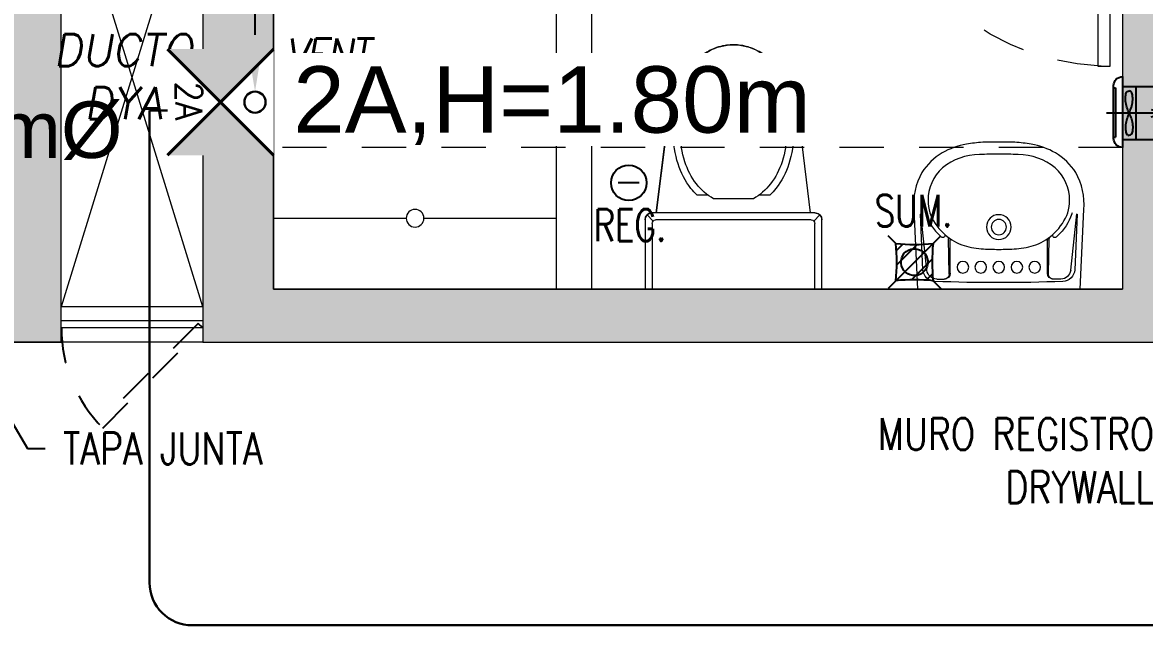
# Model space of a CAD drawing. Header units: millimetres. Extents: x -3 to 53, y -110 to 39.
# Drawn here: x 27.091 to 30.262, y 3.865 to 5.628 of the extents above; entities that cross this region are included whole.
import ezdxf
from ezdxf import colors
from ezdxf.entities.mleader import LeaderData, LeaderLine
from ezdxf.enums import TextEntityAlignment as Align
from ezdxf.math import Vec2, Vec3

# ---------------------------------------------------------------- set-up
doc = ezdxf.new("R2010")
doc.units = ezdxf.units.MM
doc.set_wipeout_variables(frame=1)
doc.linetypes.add('HIDDEN', pattern=[0.375, 0.25, -0.125])
doc.linetypes.add('HIDDEN2', pattern=[0.1875, 0.125, -0.0625])
doc.layers.get('DEFPOINTS').update_dxf_attribs({"color": 8})
for name, color, linetype in [('A-EST HATCH', 8, 'Continuous'), ('A-EST PLACAS', 8, 'Continuous'), ('A-LINEAS', 8, 'Continuous'), ('A-MOBILIARIO', 8, 'Continuous'), ('A-MURO BAJO', 8, 'Continuous'), ('A-PROYECCIONES', 8, 'HIDDEN2'), ('A-SANITARIOS', 8, 'Continuous'), ('A-TEXTO-INDICACIONES', 8, 'Continuous'), ('DLP_MOBILIARIO', 8, 'Continuous'), ('L-06_EQ-FIN-CONT', 8, 'Continuous'), ('L3 Equipos y Ductos', 8, 'Continuous'), ('L4 Linea mediana', 8, 'Continuous'), ('L6 Linea fina', 8, 'Continuous')]:
    doc.layers.add(name, color=color, linetype=linetype)
for name, color, linetype, lineweight in [('A-MUROS', 8, 'Continuous', 30), ('MQ.CAJA PASO TELECOMUNICACIONES', 94, 'Continuous', 40), ('MQ.CANALI DYA', 3, 'LINEAPERPEN', 30), ('MQ.CIRCUITO TOMACORRIENTE TECHO', 7, 'Continuous', 30), ('MQ.TEXTO GENERAL', 255, 'Continuous', 40)]:
    doc.layers.add(name, color=color, linetype=linetype, lineweight=lineweight)
doc.styles.add('MQTEXTO', font='romans.shx')
doc.styles.add('ROMANS', font='ROMANS.shx', dxfattribs={"oblique": 10})
doc.styles.get("Standard").update_dxf_attribs({"font": 'arial.ttf'})
doc.styles.add('TXT_COTAS', font='romans.shx', dxfattribs={"width": 0.8})
doc.linetypes.add('LINEAPERPEN', pattern='A,0.75,-0.2,["I",Standard,S=0.12,R=0.09,X=0,Y=-0.06],-0.25', length=1.2)

# ---------------------------------------------------------------- blocks, each defined once
blk = doc.blocks.new('EST-P2')
at = {"layer": 'A-EST HATCH', "lineweight": 0}
h = blk.add_hatch(color=8, dxfattribs=at)
h.dxf.hatch_style = 1
h.paths.add_polyline_path([(-39.55, -10.99), (-39.55, -4.925), (-38.05, -4.925), (-38.05, -5.675), (-37.9, -5.675), (-37.9, -4.725), (-39.7, -4.725), (-39.7, -5.6), (-41.2, -5.6), (-41.2, -5.1), (-41.35, -5.1), (-41.35, -5.8), (-39.7, -5.8), (-39.7, -10.99)])
h.paths.add_polyline_path([(-18.45, -0.925), (-20.05, -0.925), (-20.05, 2.175), (-18.85, 2.175), (-18.85, 2.325), (-20.2, 2.325), (-20.2, -1.075), (-18.45, -1.075)])
h.paths.add_polyline_path([(-17.65, 2.325), (-17.5, 2.325), (-17.5, -1.075), (-17.65, -1.075)])
h.paths.add_polyline_path([(-12.15, 2.8), (-11.85, 2.8), (-11.85, 2.65), (-12, 2.65), (-12, -0.425), (-12.15, -0.425)])
h.paths.add_polyline_path([(-15.1, 2.175), (-15.1, -0.925), (-16.7, -0.925), (-16.7, -1.075), (-14.95, -1.075), (-14.95, 2.325), (-16.3, 2.325), (-16.3, 2.175)])
h.paths.add_polyline_path([(-5.85, 2.65), (-5.25, 2.65), (-5.25, 2.8), (-6, 2.8), (-6, -0.6), (-4.85, -0.6), (-4.85, -0.45), (-5.85, -0.45)])
h.paths.add_polyline_path([(-4.05, 2.8), (-4.05, -0.6), (-3.9, -0.6), (-3.9, 2.8)])
h.paths.add_polyline_path([(-3.1, -0.45), (-1.5, -0.45), (-1.5, 2.65), (-2.7, 2.65), (-2.7, 2.8), (-1.35, 2.8), (-1.35, -0.6), (-3.1, -0.6)])
h.paths.add_polyline_path([(-5.85, -10.9), (-5.25, -10.9), (-5.25, -11.05), (-6, -11.05), (-6, -7.65), (-4.85, -7.65), (-4.85, -7.8), (-5.85, -7.8)])
h.paths.add_polyline_path([(-4.05, -11.05), (-4.05, -7.65), (-3.9, -7.65), (-3.9, -11.05)])
h.paths.add_polyline_path([(-3.1, -7.8), (-1.5, -7.8), (-1.5, -10.9), (-2.7, -10.9), (-2.7, -11.05), (-1.35, -11.05), (-1.35, -7.65), (-3.1, -7.65)])
h.paths.add_polyline_path([(-8.7, -7.55), (-8.85, -7.55), (-8.85, -10.9), (-9, -10.9), (-9, -11.05), (-8.7, -11.05)])
h.paths.add_polyline_path([(-18.45, -7.325), (-20.05, -7.325), (-20.05, -10.425), (-18.85, -10.425), (-18.85, -10.575), (-20.2, -10.575), (-20.2, -7.175), (-18.45, -7.175)])
h.paths.add_polyline_path([(-17.65, -10.575), (-17.5, -10.575), (-17.5, -7.175), (-17.65, -7.175)])
h.paths.add_polyline_path([(-12.15, -11.05), (-11.85, -11.05), (-11.85, -10.9), (-12, -10.9), (-12, -7.825), (-12.15, -7.825)])
h.paths.add_polyline_path([(-15.1, -10.425), (-15.1, -7.325), (-16.7, -7.325), (-16.7, -7.175), (-14.95, -7.175), (-14.95, -10.575), (-16.3, -10.575), (-16.3, -10.425)])
h.paths.add_polyline_path([(-31.6, -0.925), (-30, -0.925), (-30, 2.175), (-31.2, 2.175), (-31.2, 2.325), (-29.85, 2.325), (-29.85, -1.075), (-31.6, -1.075)])
h.paths.add_polyline_path([(-32.4, 2.325), (-32.55, 2.325), (-32.55, -1.075), (-32.4, -1.075)])
h.paths.add_polyline_path([(-38.2, 2.8), (-38.2, 2.65), (-38.05, 2.65), (-38.05, -0.425), (-37.9, -0.425), (-37.9, 2.8)])
h.paths.add_polyline_path([(-34.95, 2.175), (-34.95, -0.925), (-33.35, -0.925), (-33.35, -1.075), (-35.1, -1.075), (-35.1, 2.325), (-33.75, 2.325), (-33.75, 2.175)])
h.paths.add_polyline_path([(-39.7, -2.45), (-41.35, -2.45), (-41.35, -3.15), (-41.2, -3.15), (-41.2, -2.65), (-39.7, -2.65), (-39.7, -3.525), (-37.9, -3.525), (-37.9, -2.575), (-38.05, -2.575), (-38.05, -3.325), (-39.55, -3.325), (-39.55, 2.74), (-39.7, 2.74)])
h.paths.add_polyline_path([(-44.2, 2.65), (-44.8, 2.65), (-44.8, 2.8), (-44.05, 2.8), (-44.05, -0.6), (-45.2, -0.6), (-45.2, -0.45), (-44.2, -0.45)])
h.paths.add_polyline_path([(-46, 2.8), (-46, -0.6), (-46.15, -0.6), (-46.15, 2.8)])
h.paths.add_polyline_path([(-46.95, -0.45), (-48.55, -0.45), (-48.55, 2.65), (-47.35, 2.65), (-47.35, 2.8), (-48.7, 2.8), (-48.7, -0.6), (-46.95, -0.6)])
h.paths.add_polyline_path([(-46, -11.05), (-46, -7.65), (-46.15, -7.65), (-46.15, -11.05)])
h.paths.add_polyline_path([(-46.95, -7.8), (-48.55, -7.8), (-48.55, -10.9), (-47.35, -10.9), (-47.35, -11.05), (-48.7, -11.05), (-48.7, -7.65), (-46.95, -7.65)])
h.paths.add_polyline_path([(-41.35, -7.55), (-41.2, -7.55), (-41.2, -10.9), (-41.05, -10.9), (-41.05, -11.05), (-41.35, -11.05)])
h.paths.add_polyline_path([(-31.6, -7.325), (-30, -7.325), (-30, -10.425), (-31.2, -10.425), (-31.2, -10.575), (-29.85, -10.575), (-29.85, -7.175), (-31.6, -7.175)])
h.paths.add_polyline_path([(-32.4, -10.575), (-32.55, -10.575), (-32.55, -7.175), (-32.4, -7.175)])
h.paths.add_polyline_path([(-37.9, -11.05), (-38.2, -11.05), (-38.2, -10.9), (-38.05, -10.9), (-38.05, -7.825), (-37.9, -7.825)])
h.paths.add_polyline_path([(-34.95, -10.425), (-34.95, -7.325), (-33.35, -7.325), (-33.35, -7.175), (-35.1, -7.175), (-35.1, -10.575), (-33.75, -10.575), (-33.75, -10.425)])
h.paths.add_polyline_path([(-10.35, -4.725), (-12.15, -4.725), (-12.15, -5.675), (-12, -5.675), (-12, -4.925), (-10.5, -4.925), (-10.5, -10.99), (-10.35, -10.99), (-10.35, -5.8), (-8.7, -5.8), (-8.7, -5.1), (-8.85, -5.1), (-8.85, -5.6), (-10.35, -5.6)])
h.paths.add_polyline_path([(-44.05, -11.05), (-44.05, -7.65), (-45.2, -7.65), (-45.2, -7.8), (-44.2, -7.8), (-44.2, -10.9), (-44.8, -10.9), (-44.8, -11.05)])
h.paths.add_polyline_path([(-46.9532, -2.7), (-47.1, -2.7), (-47.1, -1.5), (-44.95, -1.5), (-44.95, -1.65), (-45.4, -1.65), (-45.4, -3.25), (-45.6, -3.25), (-45.6, -1.65), (-46.95, -1.65), (-46.95, -2.7)], flags=17)
h.paths.add_polyline_path([(-46.9532, -5.55), (-47.1, -5.55), (-47.1, -6.75), (-44.95, -6.75), (-44.95, -6.6), (-45.4, -6.6), (-45.4, -5), (-45.6, -5), (-45.6, -6.6), (-46.95, -6.6), (-46.95, -5.55)], flags=17)
h.paths.add_polyline_path([(-41.1999, -4.05), (-44.05, -4.05), (-44.05, -1.5), (-44.2, -1.5), (-44.2, -4.05), (-46.95, -4.05), (-46.95, -3.45), (-47.1, -3.45), (-47.1, -4.05), (-49.85, -4.05), (-49.85, 0), (-50.05, 0), (-50.05, -8.25), (-49.85, -8.25), (-49.85, -4.2), (-47.1, -4.2), (-47.1, -4.8), (-46.95, -4.8), (-46.95, -4.2), (-44.2, -4.2), (-44.2, -6.75), (-44.05, -6.75), (-44.05, -4.2), (-41.1999, -4.2)])
h.paths.add_polyline_path([(-41.35, 2.8), (-41.35, -0.7), (-41.2, -0.7), (-41.2, 2.65), (-41.05, 2.65), (-41.05, 2.8)])
h.paths.add_polyline_path([(-10.35, 2.74), (-10.35, -2.45), (-8.7, -2.45), (-8.7, -3.15), (-8.85, -3.15), (-8.85, -2.65), (-10.35, -2.65), (-10.35, -3.525), (-12.15, -3.525), (-12.15, -2.575), (-12, -2.575), (-12, -3.325), (-10.5, -3.325), (-10.5, 2.74)])
h.paths.add_polyline_path([(-2.95, -4.05), (-0.2, -4.05), (-0.2, 0), (0, 0), (0, -8.25), (-0.2, -8.25), (-0.2, -4.2), (-2.95, -4.2), (-2.95, -4.8), (-3.1, -4.8), (-3.1, -4.2), (-5.85, -4.2), (-5.85, -6.75), (-6, -6.75), (-6, -4.2), (-8.8501, -4.2), (-8.8501, -4.05), (-6, -4.05), (-6, -1.5), (-5.85, -1.5), (-5.85, -4.05), (-3.1, -4.05), (-3.1, -3.45), (-2.95, -3.45)])
h.paths.add_polyline_path([(-8.7, 2.8), (-9, 2.8), (-9, 2.65), (-8.85, 2.65), (-8.85, -0.7), (-8.7, -0.7)])
h.paths.add_polyline_path([(-3.0968, -2.7), (-2.95, -2.7), (-2.95, -1.5), (-5.1, -1.5), (-5.1, -1.65), (-4.65, -1.65), (-4.65, -3.25), (-4.45, -3.25), (-4.45, -1.65), (-3.1, -1.65), (-3.1, -2.7)], flags=17)
h.paths.add_polyline_path([(-3.0968, -5.55), (-2.95, -5.55), (-2.95, -6.75), (-5.1, -6.75), (-5.1, -6.6), (-4.65, -6.6), (-4.65, -5), (-4.45, -5), (-4.45, -6.6), (-3.1, -6.6), (-3.1, -5.55)], flags=17)
h.paths.add_polyline_path([(-23.35, -3.525), (-23.2, -3.525), (-23.2, 0.475), (-23.35, 0.475)])
h.paths.add_polyline_path([(-27.6, -3.525), (-37, -3.525), (-37, -3.375), (-33.45, -3.375), (-33.45, -1.975), (-33.25, -1.975), (-33.25, -3.375), (-30.35, -3.375), (-30.35, -1.975), (-30.2, -1.975), (-30.2, -3.375), (-27.8, -3.375), (-27.8, -2.125), (-29.45, -2.125), (-29.45, -1.975), (-27.175, -1.975), (-27.175, -2.125), (-27.6, -2.125)])
h.paths.add_polyline_path([(-27.15, -3.525), (-25.05, -3.525), (-25.05, -3.375), (-27, -3.375), (-27, 0.325), (-25.05, 0.325), (-25.05, 0.475), (-27, 0.475), (-27, 2.325), (-27.85, 2.325), (-27.85, 2.175), (-27.15, 2.175)])
h.paths.add_polyline_path([(-22.45, -2.125), (-22.45, -3.525), (-13.05, -3.525), (-13.05, -3.375), (-16.6, -3.375), (-16.6, -1.975), (-16.8, -1.975), (-16.8, -3.375), (-19.7, -3.375), (-19.7, -1.975), (-19.85, -1.975), (-19.85, -3.375), (-22.25, -3.375), (-22.25, -2.125), (-20.6, -2.125), (-20.6, -1.975), (-22.825, -1.975), (-22.825, -2.125)])
h.paths.add_polyline_path([(-22.85, 2.175), (-22.2, 2.175), (-22.2, 2.325), (-23.05, 2.325), (-23.05, -3.525), (-22.85, -3.525)])
h.paths.add_polyline_path([(-23.05, -6.3), (-23.05, -10.575), (-22.2, -10.575), (-22.2, -10.425), (-22.85, -10.425), (-22.85, -6.3)])
h.paths.add_polyline_path([(-21.05, -6.275), (-21.05, -6.125), (-22.85, -6.125), (-22.85, -4.875), (-20.3, -4.875), (-20.3, -6.275), (-20.15, -6.275), (-20.15, -4.875), (-16.8, -4.875), (-16.8, -6.275), (-16.6, -6.275), (-16.6, -4.875), (-13.05, -4.875), (-13.05, -4.725), (-23.05, -4.725), (-23.05, -6.275)])
h.paths.add_polyline_path([(-27, -6.3), (-27, -10.025), (-23.35, -10.025), (-23.35, -7.375), (-25.7, -7.375), (-25.7, -6.825), (-26, -6.825), (-26, -6.675), (-25.55, -6.675), (-25.55, -7.225), (-23.35, -7.225), (-23.35, -4.875), (-26, -4.875), (-26, -4.725), (-23.2, -4.725), (-23.2, -10.175), (-27, -10.175), (-27, -10.575), (-27.85, -10.575), (-27.85, -10.425), (-27.15, -10.425), (-27.15, -6.3)])
h.paths.add_polyline_path([(-29, -6.275), (-29, -6.125), (-27.2, -6.125), (-27.2, -4.875), (-29.75, -4.875), (-29.75, -6.275), (-29.9, -6.275), (-29.9, -4.875), (-33.25, -4.875), (-33.25, -6.275), (-33.45, -6.275), (-33.45, -4.875), (-37, -4.875), (-37, -4.725), (-27, -4.725), (-27, -6.275)])
at = {"layer": 'A-EST PLACAS', "color": 8, "lineweight": 0}
for points in [[(-22.85, 2.175), (-22.2, 2.175), (-22.2, 2.325), (-23.05, 2.325), (-23.05, -3.525), (-22.85, -3.525)], [(-22.45, -2.125), (-22.45, -3.525), (-13.05, -3.525), (-13.05, -3.375), (-16.6, -3.375), (-16.6, -1.975), (-16.8, -1.975), (-16.8, -3.375), (-19.7, -3.375), (-19.7, -1.975), (-19.85, -1.975), (-19.85, -3.375), (-22.25, -3.375), (-22.25, -2.125), (-20.6, -2.125), (-20.6, -1.975), (-22.825, -1.975), (-22.825, -2.125)]]:
    blk.add_lwpolyline(points, close=True, dxfattribs=at)
blk = doc.blocks.new('N.01')
at = {"layer": 'A-MUROS', "color": 8, "lineweight": 0}
blk.add_line((4.35, 7.025, 0), (4.2, 7.025, 0), dxfattribs=at)
blk = doc.blocks.new('*U144')
at = {"color": 8, "lineweight": 0}
for p, q in [((0.01, 0.705), (0.01, 0.75)), ((0.1, 0.715), (0.1, 0.75)), ((0.055, 0.705), (0.01, 0.705)), ((0.1, 0.715), (0.055, 0.715)), ((0.055, 0.705), (0.055, 0.715)), ((0.055, 0.045), (0.01, 0.045)), ((0.01, 0.045), (0.01, 0)), ((0.055, 0.045), (0.055, 0.035)), ((0.1, 0.035), (0.055, 0.035)), ((0.1, 0.035), (0.1, 0))]:
    blk.add_line(p, q, dxfattribs=at)
blk.add_lwpolyline([(0.78, 0.07), (0.78, 0.035), (0.1, 0.035), (0.1, 0.07)], close=True, dxfattribs=at)
at = {"color": 8, "linetype": 'HIDDEN2', "lineweight": 0}
blk.add_arc((0.0996, 0.0341), 0.6809, 2.2301, 89.9672, dxfattribs=at)
blk = doc.blocks.new('SIFON JET_PLANTA')
at = {"color": 8, "lineweight": 0, "extrusion": (-2.64698e-23, 6.61744e-24, -1)}
for p, q in [((-0.215, 0.2278, 0), (-0.2149, 0.2323, 0)), ((-0.215, 0.2234, 0), (-0.215, 0.2278, 0)), ((-0.215, 0.2181, 0), (-0.215, 0.2234, 0)), ((-0.2149, 0.2323, 0), (-0.2142, 0.2356, 0)), ((-0.2142, 0.2356, 0), (-0.2129, 0.239, 0)), ((-0.2129, 0.239, 0), (-0.211, 0.2419, 0)), ((-0.211, 0.2419, 0), (-0.2091, 0.2441, 0)), ((-0.2091, 0.2441, 0), (-0.2077, 0.2455, 0)), ((-0.2077, 0.2455, 0), (-0.2055, 0.247, 0)), ((-0.2055, 0.247, 0), (-0.2007, 0.2492, 0)), ((-0.2007, 0.2492, 0), (-0.195, 0.25, 0)), ((-0.195, 0.25, 0), (-0.195, 0.25, 0)), ((-0.195, 0.25, 0), (-0.1605, 0.25, 0)), ((-0.1605, 0.25, 0), (-0.0975, 0.25, 0)), ((-0.0975, 0.25, 0), (-0.0323, 0.25, 0)), ((-0.0323, 0.25, 0), (0, 0.25, 0)), ((0, 0.25, 0), (0, -0.25, 0)), ((-0.44, 0.19, 0), (-0.4322, 0.191, 0)), ((-0.4322, 0.191, 0), (-0.215, 0.2181, 0)), ((-0.5794, 0.158, 0), (-0.5693, 0.1629, 0)), ((-0.5693, 0.1629, 0), (-0.5517, 0.1703, 0)), ((-0.5517, 0.1703, 0), (-0.5465, 0.1722, 0)), ((-0.5465, 0.1722, 0), (-0.5385, 0.1749, 0)), ((-0.5385, 0.1749, 0), (-0.5346, 0.176, 0)), ((-0.5346, 0.176, 0), (-0.5265, 0.1784, 0)), ((-0.5265, 0.1784, 0), (-0.5216, 0.1797, 0)), ((-0.5216, 0.1797, 0), (-0.5148, 0.1813, 0)), ((-0.5148, 0.1813, 0), (-0.5079, 0.1829, 0)), ((-0.5079, 0.1829, 0), (-0.5016, 0.1842, 0)), ((-0.5016, 0.1842, 0), (-0.4865, 0.1867, 0)), ((-0.4865, 0.1867, 0), (-0.4763, 0.188, 0)), ((-0.4763, 0.188, 0), (-0.4726, 0.1884, 0)), ((-0.4726, 0.1884, 0), (-0.4636, 0.1892, 0)), ((-0.4636, 0.1892, 0), (-0.4549, 0.1897, 0)), ((-0.4549, 0.1897, 0), (-0.449, 0.1899, 0)), ((-0.449, 0.1899, 0), (-0.44, 0.19, 0)), ((-0.6299, 0.1235, 0), (-0.6251, 0.1276, 0)), ((-0.6251, 0.1276, 0), (-0.6206, 0.1314, 0)), ((-0.6206, 0.1314, 0), (-0.6168, 0.1344, 0)), ((-0.6168, 0.1344, 0), (-0.6106, 0.1389, 0)), ((-0.6106, 0.1389, 0), (-0.6061, 0.142, 0)), ((-0.6061, 0.142, 0), (-0.6, 0.1461, 0)), ((-0.6, 0.1461, 0), (-0.5963, 0.1484, 0)), ((-0.5963, 0.1484, 0), (-0.5908, 0.1517, 0)), ((-0.5908, 0.1517, 0), (-0.5862, 0.1543, 0)), ((-0.5862, 0.1543, 0), (-0.5794, 0.158, 0)), ((-0.657, 0.0936, 0), (-0.6534, 0.0984, 0)), ((-0.6534, 0.0984, 0), (-0.6503, 0.1023, 0)), ((-0.6534, 0.0984, 0), (-0.6534, 0.0984, 0)), ((-0.6503, 0.1023, 0), (-0.6453, 0.108, 0)), ((-0.6453, 0.108, 0), (-0.6386, 0.1152, 0)), ((-0.6386, 0.1152, 0), (-0.6326, 0.121, 0)), ((-0.6326, 0.121, 0), (-0.6299, 0.1235, 0)), ((-0.6779, 0.0582, 0), (-0.6745, 0.0655, 0)), ((-0.6745, 0.0655, 0), (-0.6722, 0.0699, 0)), ((-0.6745, 0.0655, 0), (-0.6745, 0.0655, 0)), ((-0.6722, 0.0699, 0), (-0.6705, 0.0728, 0)), ((-0.6705, 0.0728, 0), (-0.669, 0.0755, 0)), ((-0.669, 0.0755, 0), (-0.6672, 0.0785, 0)), ((-0.6672, 0.0785, 0), (-0.665, 0.082, 0)), ((-0.665, 0.082, 0), (-0.6634, 0.0845, 0)), ((-0.6634, 0.0845, 0), (-0.6611, 0.088, 0)), ((-0.6611, 0.088, 0), (-0.657, 0.0936, 0)), ((-0.657, 0.0936, 0), (-0.657, 0.0936, 0)), ((-0.6867, 0.031, 0), (-0.6855, 0.0361, 0)), ((-0.6855, 0.0361, 0), (-0.6838, 0.0421, 0)), ((-0.6855, 0.0361, 0), (-0.6855, 0.0361, 0)), ((-0.6838, 0.0421, 0), (-0.6819, 0.048, 0)), ((-0.6838, 0.0421, 0), (-0.6838, 0.0421, 0)), ((-0.6819, 0.048, 0), (-0.6804, 0.0521, 0)), ((-0.6804, 0.0521, 0), (-0.6793, 0.0547, 0)), ((-0.6793, 0.0547, 0), (-0.6779, 0.0582, 0)), ((-0.69, 0, 0), (-0.6899, 0.0044, 0)), ((-0.6899, 0.0044, 0), (-0.6897, 0.0096, 0)), ((-0.6897, 0.0096, 0), (-0.6893, 0.014, 0)), ((-0.6893, 0.014, 0), (-0.6887, 0.0194, 0)), ((-0.6887, 0.0194, 0), (-0.6881, 0.0236, 0)), ((-0.6881, 0.0236, 0), (-0.6872, 0.0284, 0)), ((-0.6881, 0.0236, 0), (-0.6881, 0.0236, 0)), ((-0.6872, 0.0284, 0), (-0.6867, 0.031, 0)), ((-0.6899, -0.0065, 0), (-0.69, 0, 0)), ((-0.6896, -0.0111, 0), (-0.6899, -0.0065, 0)), ((-0.6891, -0.0164, 0), (-0.6896, -0.0111, 0)), ((-0.6881, -0.0232, 0), (-0.6891, -0.0164, 0)), ((-0.6876, -0.0264, 0), (-0.6881, -0.0232, 0)), ((-0.687, -0.0296, 0), (-0.6876, -0.0264, 0)), ((-0.6864, -0.0321, 0), (-0.687, -0.0296, 0)), ((-0.6855, -0.0361, 0), (-0.6864, -0.0321, 0)), ((-0.6838, -0.0419, 0), (-0.6855, -0.0361, 0)), ((-0.6827, -0.0457, 0), (-0.6838, -0.0419, 0)), ((-0.6814, -0.0492, 0), (-0.6827, -0.0457, 0)), ((-0.6803, -0.0522, 0), (-0.6814, -0.0492, 0)), ((-0.6792, -0.0551, 0), (-0.6803, -0.0522, 0)), ((-0.6779, -0.0581, 0), (-0.6792, -0.0551, 0)), ((-0.677, -0.0602, 0), (-0.6779, -0.0581, 0)), ((-0.6751, -0.0642, 0), (-0.677, -0.0602, 0)), ((-0.6722, -0.0699, 0), (-0.6751, -0.0642, 0)), ((-0.6706, -0.0727, 0), (-0.6722, -0.0699, 0)), ((-0.6679, -0.0774, 0), (-0.6706, -0.0727, 0)), ((-0.6646, -0.0826, 0), (-0.6679, -0.0774, 0)), ((-0.6623, -0.0862, 0), (-0.6646, -0.0826, 0)), ((-0.6599, -0.0897, 0), (-0.6623, -0.0862, 0)), ((-0.6554, -0.0958, 0), (-0.6599, -0.0897, 0)), ((-0.6494, -0.1032, 0), (-0.6554, -0.0958, 0)), ((-0.6458, -0.1074, 0), (-0.6494, -0.1032, 0)), ((-0.64, -0.1137, 0), (-0.6458, -0.1074, 0)), ((-0.6379, -0.1158, 0), (-0.64, -0.1137, 0)), ((-0.6347, -0.119, 0), (-0.6379, -0.1158, 0)), ((-0.6335, -0.1201, 0), (-0.6347, -0.119, 0)), ((-0.6347, -0.119, 0), (-0.6347, -0.119, 0)), ((-0.6318, -0.1217, 0), (-0.6335, -0.1201, 0)), ((-0.6305, -0.123, 0), (-0.6318, -0.1217, 0)), ((-0.6318, -0.1217, 0), (-0.6318, -0.1217, 0)), ((-0.6288, -0.1244, 0), (-0.6305, -0.123, 0)), ((-0.6276, -0.1255, 0), (-0.6288, -0.1244, 0)), ((-0.6262, -0.1268, 0), (-0.6276, -0.1255, 0)), ((-0.6245, -0.1281, 0), (-0.6262, -0.1268, 0)), ((-0.6235, -0.1291, 0), (-0.6245, -0.1281, 0)), ((-0.6245, -0.1281, 0), (-0.6245, -0.1281, 0)), ((-0.6223, -0.13, 0), (-0.6235, -0.1291, 0)), ((-0.6215, -0.1307, 0), (-0.6223, -0.13, 0)), ((-0.6204, -0.1315, 0), (-0.6215, -0.1307, 0)), ((-0.6193, -0.1324, 0), (-0.6204, -0.1315, 0)), ((-0.6179, -0.1335, 0), (-0.6193, -0.1324, 0)), ((-0.6168, -0.1344, 0), (-0.6179, -0.1335, 0)), ((-0.6153, -0.1355, 0), (-0.6168, -0.1344, 0)), ((-0.6142, -0.1363, 0), (-0.6153, -0.1355, 0)), ((-0.612, -0.1379, 0), (-0.6142, -0.1363, 0)), ((-0.6086, -0.1403, 0), (-0.612, -0.1379, 0)), ((-0.607, -0.1415, 0), (-0.6086, -0.1403, 0)), ((-0.6058, -0.1422, 0), (-0.607, -0.1415, 0)), ((-0.6039, -0.1435, 0), (-0.6058, -0.1422, 0)), ((-0.602, -0.1448, 0), (-0.6039, -0.1435, 0)), ((-0.6004, -0.1458, 0), (-0.602, -0.1448, 0)), ((-0.5987, -0.1469, 0), (-0.6004, -0.1458, 0)), ((-0.5964, -0.1483, 0), (-0.5987, -0.1469, 0)), ((-0.595, -0.1492, 0), (-0.5964, -0.1483, 0)), ((-0.5936, -0.15, 0), (-0.595, -0.1492, 0)), ((-0.5918, -0.1511, 0), (-0.5936, -0.15, 0)), ((-0.5896, -0.1524, 0), (-0.5918, -0.1511, 0)), ((-0.5871, -0.1538, 0), (-0.5896, -0.1524, 0)), ((-0.5833, -0.1559, 0), (-0.5871, -0.1538, 0)), ((-0.5781, -0.1587, 0), (-0.5833, -0.1559, 0)), ((-0.5759, -0.1598, 0), (-0.5781, -0.1587, 0)), ((-0.5738, -0.1608, 0), (-0.5759, -0.1598, 0)), ((-0.5702, -0.1625, 0), (-0.5738, -0.1608, 0)), ((-0.5675, -0.1637, 0), (-0.5702, -0.1625, 0)), ((-0.5659, -0.1645, 0), (-0.5675, -0.1637, 0)), ((-0.5644, -0.1652, 0), (-0.5659, -0.1645, 0)), ((-0.5614, -0.1664, 0), (-0.5644, -0.1652, 0)), ((-0.5598, -0.1671, 0), (-0.5614, -0.1664, 0)), ((-0.5568, -0.1683, 0), (-0.5598, -0.1671, 0)), ((-0.5543, -0.1693, 0), (-0.5568, -0.1683, 0)), ((-0.551, -0.1706, 0), (-0.5543, -0.1693, 0)), ((-0.5491, -0.1713, 0), (-0.551, -0.1706, 0)), ((-0.5465, -0.1722, 0), (-0.5491, -0.1713, 0)), ((-0.5449, -0.1728, 0), (-0.5465, -0.1722, 0)), ((-0.5428, -0.1735, 0), (-0.5449, -0.1728, 0)), ((-0.5412, -0.174, 0), (-0.5428, -0.1735, 0)), ((-0.5385, -0.1749, 0), (-0.5412, -0.174, 0)), ((-0.5352, -0.1759, 0), (-0.5385, -0.1749, 0)), ((-0.5385, -0.1749, 0), (-0.5385, -0.1749, 0)), ((-0.5321, -0.1768, 0), (-0.5352, -0.1759, 0)), ((-0.5296, -0.1775, 0), (-0.5321, -0.1768, 0)), ((-0.5267, -0.1783, 0), (-0.5296, -0.1775, 0)), ((-0.5238, -0.1791, 0), (-0.5267, -0.1783, 0)), ((-0.5267, -0.1783, 0), (-0.5267, -0.1783, 0)), ((-0.5217, -0.1796, 0), (-0.5238, -0.1791, 0)), ((-0.5177, -0.1807, 0), (-0.5217, -0.1796, 0)), ((-0.5151, -0.1813, 0), (-0.5177, -0.1807, 0)), ((-0.5118, -0.1821, 0), (-0.5151, -0.1813, 0)), ((-0.5094, -0.1826, 0), (-0.5118, -0.1821, 0)), ((-0.5066, -0.1832, 0), (-0.5094, -0.1826, 0)), ((-0.5022, -0.184, 0), (-0.5066, -0.1832, 0)), ((-0.4974, -0.1849, 0), (-0.5022, -0.184, 0)), ((-0.495, -0.1854, 0), (-0.4974, -0.1849, 0)), ((-0.4974, -0.1849, 0), (-0.4974, -0.1849, 0)), ((-0.4936, -0.1856, 0), (-0.495, -0.1854, 0)), ((-0.4916, -0.1859, 0), (-0.4936, -0.1856, 0)), ((-0.4884, -0.1864, 0), (-0.4916, -0.1859, 0)), ((-0.4862, -0.1867, 0), (-0.4884, -0.1864, 0)), ((-0.4824, -0.1872, 0), (-0.4862, -0.1867, 0)), ((-0.4812, -0.1874, 0), (-0.4824, -0.1872, 0)), ((-0.4785, -0.1877, 0), (-0.4812, -0.1874, 0)), ((-0.4761, -0.188, 0), (-0.4785, -0.1877, 0)), ((-0.4735, -0.1883, 0), (-0.4761, -0.188, 0)), ((-0.4695, -0.1887, 0), (-0.4735, -0.1883, 0)), ((-0.4651, -0.189, 0), (-0.4695, -0.1887, 0)), ((-0.4639, -0.1891, 0), (-0.4651, -0.189, 0)), ((-0.4651, -0.189, 0), (-0.4651, -0.189, 0)), ((-0.4619, -0.1893, 0), (-0.4639, -0.1891, 0)), ((-0.4592, -0.1894, 0), (-0.4619, -0.1893, 0)), ((-0.4568, -0.1896, 0), (-0.4592, -0.1894, 0)), ((-0.455, -0.1897, 0), (-0.4568, -0.1896, 0)), ((-0.4518, -0.1898, 0), (-0.455, -0.1897, 0)), ((-0.449, -0.1899, 0), (-0.4518, -0.1898, 0)), ((-0.4467, -0.1899, 0), (-0.449, -0.1899, 0)), ((-0.4428, -0.19, 0), (-0.4467, -0.1899, 0)), ((-0.44, -0.19, 0), (-0.4428, -0.19, 0)), ((-0.215, -0.2181, 0), (-0.44, -0.19, 0)), ((-0.215, -0.227, 0), (-0.215, -0.2181, 0)), ((-0.215, -0.23, 0), (-0.215, -0.227, 0)), ((-0.2147, -0.2335, 0), (-0.215, -0.23, 0)), ((-0.2138, -0.2369, 0), (-0.2147, -0.2335, 0)), ((-0.2126, -0.2395, 0), (-0.2138, -0.2369, 0)), ((-0.2138, -0.2369, 0), (-0.2138, -0.2369, 0)), ((-0.2108, -0.2423, 0), (-0.2126, -0.2395, 0)), ((-0.2126, -0.2395, 0), (-0.2126, -0.2395, 0)), ((-0.2091, -0.2441, 0), (-0.2108, -0.2423, 0)), ((-0.2108, -0.2423, 0), (-0.2108, -0.2423, 0)), ((-0.2108, -0.2423, 0), (-0.2108, -0.2423, 0)), ((-0.209, -0.244, 0), (-0.2091, -0.2441, 0)), ((-0.2067, -0.2462, 0), (-0.209, -0.244, 0)), ((-0.209, -0.244, 0), (-0.209, -0.244, 0)), ((-0.2029, -0.2484, 0), (-0.2067, -0.2462, 0)), ((-0.2067, -0.2462, 0), (-0.2067, -0.2462, 0)), ((-0.1995, -0.2495, 0), (-0.2029, -0.2484, 0)), ((-0.2029, -0.2484, 0), (-0.2029, -0.2484, 0)), ((-0.195, -0.25, 0), (-0.1995, -0.2495, 0)), ((0, -0.25, 0), (-0.195, -0.25, 0))]:
    blk.add_line(p, q, dxfattribs=at)
at = {"color": 8, "lineweight": 0}
for p, q in [((-0.215, -0.23, 0), (-0.215, 0.23, 0)), ((-0.2091, 0.2441, 0), (-0.1921, 0.2271, 0)), ((-0.195, 0.25, 0), (0, 0.25, 0)), ((-0.185, 0.23, 0), (0, 0.23, 0)), ((0, 0.25, 0), (0, -0.25, 0)), ((-0.215, 0.2181, 0), (-0.44, 0.19, 0)), ((-0.195, -0.22, 0), (-0.195, 0.22, 0)), ((-0.265, 0.0718, 0), (-0.265, 0.1028, 0)), ((-0.255, -0.0562, 0), (-0.255, 0.0562, 0)), ((-0.265, -0.1028, 0), (-0.265, -0.0718, 0)), ((-0.215, -0.2181, 0), (-0.44, -0.19, 0)), ((-0.2091, -0.2441, 0), (-0.1921, -0.2271, 0)), ((0, -0.25, 0), (-0.195, -0.25, 0)), ((0, -0.23, 0), (-0.185, -0.23, 0))]:
    blk.add_line(p, q, dxfattribs=at)
at = {"color": 8, "lineweight": 0, "elevation": 0}
for points in [[(-0.265, 0.1028, 0.0362), (-0.2844, 0.1202, 0.08725), (-0.3535, 0.1565, 0.077598), (-0.44, 0.17, 0.077598), (-0.5265, 0.1565, 0.08725), (-0.5956, 0.1202, 0.105601), (-0.6443, 0.0627, 0.12364), (-0.66, 0, 0.12364), (-0.6443, -0.0627, 0.105601), (-0.5956, -0.1202, 0.08725), (-0.5265, -0.1565, 0.077598), (-0.44, -0.17, 0.077598)], [(-0.255, 0.0562, 0.100268), (-0.2967, 0.1044, 0.08725), (-0.3596, 0.1374, 0.077598), (-0.44, 0.15, 0.077598), (-0.5204, 0.1374, 0.08725), (-0.5833, 0.1044, 0.105601), (-0.6266, 0.0532, 0.12364), (-0.64, 0, 0.12364), (-0.6266, -0.0532, 0.105601), (-0.5833, -0.1044, 0.08725), (-0.5204, -0.1374, 0.077598), (-0.44, -0.15, 0.077598)], [(-0.44, -0.15, 0.077598), (-0.3596, -0.1374, 0.08725), (-0.2967, -0.1044, 0.100268), (-0.255, -0.0562, 0.12364)], [(-0.44, -0.17, 0.077598), (-0.3535, -0.1565, 0.08725), (-0.2844, -0.1202, 0.0362), (-0.265, -0.1028, 0.12364)]]:
    blk.add_lwpolyline(points, format="xyb", dxfattribs=at)
at = {"color": 8, "lineweight": 0}
for centre, radius, start, end in [((-0.195, 0.23, 0), 0.02, 90, 180), ((-0.185, 0.22, 0), 0.01, 90, 180), ((-0.4613, -0.0702, 0), 0.257, 107.4741, 127.2348), ((-0.44, -0.1379, 0), 0.3279, 90, 107.4741), ((-0.4939, -0.0273, 0), 0.203, 127.2348, 151.4088), ((-0.544, 0, 0), 0.146, 151.4088, 180), ((-0.544, 0, 0), 0.146, 180, 208.5912), ((-0.4939, 0.0273, 0), 0.203, 208.5912, 232.7652), ((-0.4613, 0.0702, 0), 0.257, 232.7652, 252.5259), ((-0.44, 0.1379, 0), 0.3279, 252.5259, 270), ((-0.185, -0.22, 0), 0.01, 180, 270), ((-0.195, -0.23, 0), 0.02, 180, 270)]:
    blk.add_arc(centre, radius, start, end, dxfattribs=at)
blk = doc.blocks.new('BOWL-ITALGRIF_VARADERO_01')
at = {"color": 8, "lineweight": 0}
for p, q in [((-0.2032, -0.1971), (-0.2208, -0.038)), ((0.2032, -0.1971), (0.2208, -0.038)), ((-0.1404, -0.2077), (-0.1424, -0.1083)), ((-0.1375, -0.205), (-0.1375, -0.1117)), ((0.1375, -0.205), (0.1375, -0.1117)), ((0.1404, -0.2077), (0.1424, -0.1083)), ((-0.1753, -0.222), (-0.1544, -0.222)), ((0.1753, -0.222), (0.1544, -0.222))]:
    blk.add_line(p, q, dxfattribs=at)
for points in [[(-0.0917, 0.1589, -0.02989), (-0.0456, 0.1646, -0.007822), (0.0456, 0.1646, -0.02989), (0.0918, 0.1589, -0.091737), (0.1601, 0.1343, -0.112496), (0.2175, 0.0792, -0.147885), (0.2402, -0.0257), (0.23, -0.25), (-0.23, -0.25), (-0.2402, -0.0257, -0.147885), (-0.2175, 0.0792, -0.112496), (-0.1601, 0.1343, -0.091737)], [(-0.0496, -0.1363, -0.062677), (-0.1048, -0.1249, -0.110639), (-0.1576, -0.091, -0.120976), (-0.195, -0.0344, -0.061198), (-0.2, 0, -0.21707), (-0.1593, 0.092, -0.174983), (-0.0545, 0.1298, -0.010618), (0, 0.131, -0.010618), (0.0545, 0.1298, -0.174983), (0.1593, 0.092, -0.21707), (0.2, 0, -0.061198), (0.195, -0.0344, -0.120976), (0.1576, -0.091, -0.110639), (0.1048, -0.1249, -0.062677), (0.0496, -0.1363, -0.017583), (0, -0.138, -0.017583)]]:
    blk.add_lwpolyline(points, format="xyb", close=True, dxfattribs=at)
for points in [[(-0.2216, -0.0381), (-0.2145, -0.1954, 0.390823), (-0.1807, -0.2288, 0.017524), (0.1807, -0.2288, 0.390823), (0.2145, -0.1954), (0.2216, -0.0381)], [(-0.2072, -0.035, 0.005), (-0.2064, -0.038, 0.121292), (-0.166, -0.0996, 0.007977), (-0.1624, -0.1031)], [(0.2072, -0.035, -0.005), (0.2064, -0.038, -0.121292), (0.166, -0.0996, -0.007977), (0.1624, -0.1031)]]:
    blk.add_lwpolyline(points, format="xyb", dxfattribs=at)
for centre, radius in [((0, -0.075), 0.035), ((0, -0.075), 0.0215), ((-0.1015, -0.1885), 0.0165), ((-0.051, -0.1885), 0.0165), ((0, -0.1885), 0.0165), ((0.051, -0.1885), 0.0165), ((0.1015, -0.1885), 0.0165)]:
    blk.add_circle(centre, radius, dxfattribs=at)
for centre, radius, start, end in [((-0.1583, -0.0987), 0.006, 226.6431, 46.6431), ((0.1583, -0.0987), 0.006, 133.3569, 313.3569), ((-0.1404, -0.1083), 0.002, 54.3619, 181.1374), ((-0.1355, -0.1117), 0.002, 56.7109, 180), ((0.1048, -0.1249), 9.094947017729287e-16, 0, 217.6714), ((0.1355, -0.1117), 0.002, 0, 123.2891), ((0.1404, -0.1083), 0.002, 358.8626, 125.6381), ((-0.1753, -0.194), 0.028, 186.3111, 270), ((-0.1545, -0.205), 0.017, 270, 0), ((-0.1544, -0.208), 0.014, 270, 1.1374), ((0.1545, -0.205), 0.017, 180, 270), ((0.1544, -0.208), 0.014, 178.8626, 270), ((0.1753, -0.194), 0.028, 270, 353.6889)]:
    blk.add_arc(centre, radius, start, end, dxfattribs=at)
blk = doc.blocks.new('DPTO 75.2')
at = {"layer": 'A-LINEAS', "color": 8, "lineweight": 0}
for p, q in [((9.675, 0.35, 0), (9.3, 0.35, 0)), ((10.1, 0.35, 0), (9.725, 0.35, 0))]:
    blk.add_line(p, q, dxfattribs=at)
blk.add_circle((9.7, 0.35, 0), 0.025, dxfattribs=at)
at = {"layer": 'A-MURO BAJO', "color": 8, "lineweight": 0}
for p, q in [((9.2, 0.15, 0), (9.2, 1.4, 0)), ((9.3, 0.15, 0), (9.3, 1.4, 0))]:
    blk.add_line(p, q, dxfattribs=at)
at = {"layer": 'A-MUROS', "color": 8, "lineweight": 0}
for p, q in [((7.7, 1.55, 0), (7.7, 0.15, 0)), ((10.1, 1.4, 0), (10.1, 0.15, 0)), ((10.1, 0.15, 0), (7.7, 0.15, 0)), ((10.3, 0, 0), (0.9, 0, 0))]:
    blk.add_line(p, q, dxfattribs=at)
at = {"layer": 'A-PROYECCIONES', "color": 8, "lineweight": 0}
blk.add_line((7.7, 0.55, 0), (10.1, 0.55, 0), dxfattribs=at)
at = {"layer": 'A-SANITARIOS', "color": 8, "lineweight": 0, "extrusion": (-4.49068e-08, 3.60286e-08, 1), "rotation": 270.000001331223}
blk.add_blockref('SIFON JET_PLANTA', (8.8, 0.15, 0), dxfattribs=at)
at = {"layer": 'A-SANITARIOS', "color": 8, "lineweight": 0}
blk.add_blockref('BOWL-ITALGRIF_VARADERO_01', (8.05, 0.4, 0), dxfattribs=at)
at = {"layer": 'DLP_MOBILIARIO', "color": 8, "lineweight": 0, "rotation": 270}
blk.add_blockref('*U144', (7.7, 1.56, 0), dxfattribs=at)
blk = doc.blocks.new('*U255')
at = {"color": 8}
for p, q in [((-0.0526, 0.0526), (-0.0746, 0.0746)), ((0.0526, 0.0526), (0.0746, 0.0746)), ((-0.0526, -0.0526), (0.0526, 0.0526)), ((-0.051, 0.0331), (-0.0331, 0.051)), ((-0.0501, -0.008), (0.008, 0.05)), ((-0.008, -0.05), (0.0501, 0.008)), ((-0.0526, -0.0526), (-0.0746, -0.0746)), ((0.0331, -0.051), (0.051, -0.0331)), ((0.0526, -0.0526), (0.0746, -0.0746))]:
    blk.add_line(p, q, dxfattribs=at)
for centre, major_axis, start_param, end_param in [((0, 0.5882), (0.1673, 0.5115), 3.359812, 3.55544), ((-0.5912, 0), (-0.5144, 0.1682), 3.360366, 3.554886), ((0, 0), (0.0118, 0.036), 5.813820330443059, 12.09700563762265), ((0.5912, 0), (-0.5144, 0.1682), 0.218773, 0.413293), ((0, -0.5882), (-0.5115, 0.1673), -1.352577, -1.156949)]:
    blk.add_ellipse(centre, major_axis=major_axis, ratio=1, start_param=start_param, end_param=end_param, dxfattribs=at)
at = {"layer": 'A-TEXTO-INDICACIONES', "color": 8, "style": 'ROMANS', "width": 0.75}
blk.add_text('SUM.', height=0.09, dxfattribs=at).set_placement((-0.1125, 0.1003))
blk = doc.blocks.new('*U258')
at = {"color": 8, "linetype": 'Continuous'}
blk.add_line((0.0296, 0), (-0.0296, 0), dxfattribs=at)
blk.add_circle((0, 0), 0.05, dxfattribs=at)
at = {"layer": 'A-TEXTO-INDICACIONES', "color": 8, "style": 'ROMANS', "width": 0.75}
blk.add_text('REG.', height=0.09, dxfattribs=at).set_placement((-0.0994, -0.1644))
blk = doc.blocks.new('IISS P2-P9')
at = {"ltscale": 0.05}
for name, p in [('*U258', (27.4541, -5.875, 0)), ('*U255', (28.2615, -6.099, 0))]:
    blk.add_blockref(name, p, dxfattribs=at)
blk = doc.blocks.new('TEXTO DUCTOS PT')
at = {"layer": 'A-TEXTO-INDICACIONES', "insert": (26.025, -5.575), "char_height": 0.09, "width": 0.4157, "attachment_point": 5, "style": 'ROMANS'}
blk.add_mtext('\\pxsm1,t16;DUCTO DYA', dxfattribs=at)
blk = doc.blocks.new('*U115')
at = {"linetype": 'HIDDEN', "ltscale": 0.2}
for p, q in [((0.2827, 0.2827), (0, 0)), ((0.0127, -0.0127), (0.2949, 0.2694)), ((0, 0), (0.0127, -0.0127))]:
    blk.add_line(p, q, dxfattribs=at)
blk.add_arc((0, 0), 0.3996, 0, 45, dxfattribs=at)
blk = doc.blocks.new('JUNTA2')
at = {"layer": 'A-LINEAS', "color": 8, "lineweight": 0}
for p, q in [((0.65, -4.45, 0), (0.25, -5.75, 0)), ((0.65, -5.75, 0), (0.25, -4.45, 0))]:
    blk.add_line(p, q, dxfattribs=at)
at = {"layer": 'A-MOBILIARIO', "color": 8, "lineweight": 0}
for p, q in [((0.65, -5.79, 0), (0.25, -5.79, 0)), ((0.65, -5.81, 0), (0.25, -5.81, 0))]:
    blk.add_line(p, q, dxfattribs=at)
at = {"layer": 'A-MURO BAJO', "color": 8, "lineweight": 0}
for p, q in [((0.65, -5.75, 0), (0.25, -5.75, 0)), ((0.65, -5.85, 0), (0.25, -5.85, 0))]:
    blk.add_line(p, q, dxfattribs=at)
at = {"layer": 'A-MUROS', "color": 8, "lineweight": 0}
for p, q in [((0.25, -5.85, 0), (0.25, -4.45, 0)), ((0.65, -4.45, 0), (0.65, -5.85, 0))]:
    blk.add_line(p, q, dxfattribs=at)
blk.add_lwpolyline([(0.25, -5.85), (0.05, -5.85), (0.05, 0), (0.9, 0), (0.9, -0.15), (0.25, -0.15), (0.25, -4.3), (2.5, -4.3)], dxfattribs=at)
at = {"layer": 'A-PROYECCIONES', "color": 8, "lineweight": 0, "ltscale": 0.25, "rotation": 180}
blk.add_blockref('*U115', (0.65, -5.81, 0), dxfattribs=at)
blk = doc.blocks.new('FUTURE 150')
at = {"layer": 'L3 Equipos y Ductos'}
for p, q in [((-0.104, -0.026), (-0.104, 0.174)), ((-0.1294, 0.1486), (-0.1294, -0.0006)), ((-0.104, 0.152), (0, 0.152)), ((0, 0.152), (0, 0.002)), ((-0.104, 0.002), (0, 0.002))]:
    blk.add_line(p, q, dxfattribs=at)
for centre, start, end in [((-0.104, 0.1486), 90, 180), ((-0.104, -0.0006), 180, 270)]:
    blk.add_arc(centre, 0.0254, start, end, dxfattribs=at)
at = {"layer": 'L4 Linea mediana'}
for p, q in [((-0.1294, 0.1448), (-0.1239, 0.1448)), ((-0.1239, 0.0052), (-0.1239, 0.1448)), ((-0.066, 0.152), (-0.066, 0.002)), ((-0.1294, 0.0052), (-0.1239, 0.0052))]:
    blk.add_line(p, q, dxfattribs=at)
at = {"layer": 'L6 Linea fina'}
for p, q in [((0.0199, 0.077), (-0.1499, 0.077)), ((-0.0231, 0.0872), (0.0199, 0.077)), ((-0.0231, 0.0668), (0.0199, 0.077))]:
    blk.add_line(p, q, dxfattribs=at)
for points in [[(-0.0857, 0.077), (-0.0921, 0.0934), (-0.0951, 0.1284), (-0.0911, 0.1379), (-0.0857, 0.1402)], [(-0.0857, 0.077), (-0.0794, 0.0934), (-0.0764, 0.1284), (-0.0804, 0.1379), (-0.0857, 0.1402)], [(-0.0857, 0.077), (-0.0921, 0.0606), (-0.0951, 0.0256), (-0.0911, 0.0161), (-0.0857, 0.0138)], [(-0.0857, 0.077), (-0.0794, 0.0606), (-0.0764, 0.0256), (-0.0804, 0.0161), (-0.0857, 0.0138)]]:
    blk.add_spline(points, degree=3, dxfattribs=at)
blk = doc.blocks.new('Trampa de humo')
at = {"layer": 'L3 Equipos y Ductos'}
blk.add_lwpolyline([(0.155, 0.15), (0.013, 0.15), (0.013, 0), (0.155, 0)], dxfattribs=at)
for radius in [0.075, 0.06]:
    blk.add_circle((0.155, 0.075), radius, dxfattribs=at)
blk = doc.blocks.new('FUTURE150 con trampa')
blk.add_blockref('Trampa de humo', (0.0927, 0.0279))
at = {"layer": 'L-06_EQ-FIN-CONT'}
blk.add_blockref('FUTURE 150', (0.1057, 0.0259), dxfattribs=at)
blk = doc.blocks.new('C.C.(2A) 250x250x125 1 EN 75')
blk.add_wipeout([(0, 0.3), (0.3, 0.3), (0.3, 0), (0, 0)]).dxf.layer = 'MQ.CAJA PASO TELECOMUNICACIONES'
at = {"layer": 'MQ.CAJA PASO TELECOMUNICACIONES'}
h = blk.add_hatch(color=256, dxfattribs=at)
h.dxf.hatch_style = 1
h.paths.add_polyline_path([(0, 0), (0.15, 0.15), (0, 0.3)])
h.paths.add_polyline_path([(0.15, 0.15), (0.3, 0), (0.3, 0.3)])
for p, q in [((0.3, 0.3), (0, 0)), ((0, 0.3), (0.3, 0))]:
    blk.add_line(p, q, dxfattribs=at)
at = {"layer": 'DEFPOINTS', "style": 'MQTEXTO', "width": 0.9}
blk.add_text('2A', height=0.075, dxfattribs=at).set_placement((0.0917, 0.0608), align=Align.MIDDLE_LEFT)
blk = doc.blocks.new('TEXTO NOTAS PT')
at = {"layer": 'A-TEXTO-INDICACIONES', "insert": (26.6161, -5.5876), "char_height": 0.09, "width": 0.4157, "attachment_point": 5, "style": 'ROMANS'}
blk.add_mtext('\\pxsm1,qc,t16;{\\W0.9;\\T0.9;VENT. MEC.}', dxfattribs=at)
at = {"layer": 'A-TEXTO-INDICACIONES'}
ml = blk.add_multileader_mtext('Standard', dxfattribs=at)
ml.set_content('\\pxsm1,t16;TAPA JUNTA ', color=256, style='TXT_COTAS')
ml.set_leader_properties(color=7)
ml.build(insert=Vec2(0, 0))
ml.multileader.update_dxf_attribs({"dogleg_length": 0.05, "arrow_head_size": 0.07})
ctx = ml.context
ctx.base_point, ctx.char_height, ctx.arrow_head_size, ctx.landing_gap_size, ctx.plane_origin = Vec3(25.8048, -6.6256), 0.09, 0.07, 0.05, Vec3(25.4465, -6.5113)
notes = []
notes.append((ctx, [(0, (1, 1, 0), (25.7548, -6.6256), (1, 0), 0.05, [(0, [(25.5812, -6.3317)], 0, [])])]))
ctx.mtext.insert, ctx.mtext.width, ctx.mtext.defined_height, ctx.mtext.flow_direction = Vec3(25.8548, -6.5806), 0.539448, 0.5146, 5
for ctx, leaders in notes:
    for number, flags, end, landing, length, lines in leaders:
        leader = LeaderData()
        leader.index, (leader.has_last_leader_line, leader.has_dogleg_vector, leader.attachment_direction) = number, flags
        leader.last_leader_point, leader.dogleg_vector, leader.dogleg_length = Vec3(end), Vec3(landing), length
        for number, points, colour, breaks in lines:
            line = LeaderLine()
            line.index, line.vertices, line.color, line.breaks = number, Vec3.list(points), colors.encode_raw_color(colour), breaks
            leader.lines.append(line)
        ctx.leaders.append(leader)
blk = doc.blocks.new('arq.')
at = {"color": 8}
blk.add_blockref('EST-P2', (151.2627, 10.1436, 0), dxfattribs=at)
at = {"color": 8, "xscale": -1}
blk.add_blockref('DPTO 75.2', (139.1127, 6.6186, 0), dxfattribs=at)
at = {"color": 8}
blk.add_blockref('N.01', (124.0127, -0.4064, 0), dxfattribs=at)
for name, p in [('IISS P2-P9', (102.5627, 12.9436)), ('JUNTA2', (128.1627, 12.4686))]:
    blk.add_blockref(name, p, dxfattribs=at)
at = {"layer": 'A-TEXTO-INDICACIONES', "color": 8}
blk.add_blockref('TEXTO NOTAS PT', (102.5627, 12.9436), dxfattribs=at)
at = {"layer": 'A-TEXTO-INDICACIONES', "color": 8, "lineweight": 0}
blk.add_blockref('TEXTO DUCTOS PT', (102.5627, 12.9436), dxfattribs=at)
at = {"layer": 'L6 Linea fina', "xscale": -1, "rotation": 180}
blk.add_blockref('FUTURE150 con trampa', (131.411, 7.3685), dxfattribs=at)
at = {"layer": 'A-TEXTO-INDICACIONES', "color": 8}
ml = blk.add_multileader_mtext('Standard', dxfattribs=at)
ml.set_content('MURO REGISTRO DRYWALL', color=8, style='TXT_COTAS')
ml.set_leader_properties(color=7)
ml.build(insert=Vec2(0, 0))
ml.multileader.update_dxf_attribs({"dogleg_length": 0.05, "arrow_head_size": 0.07})
ctx = ml.context
ctx.base_point, ctx.char_height, ctx.arrow_head_size, ctx.landing_gap_size, ctx.plane_origin = Vec3(130.5907, 6.359), 0.09, 0.07, 0.05, Vec3(131.7511, 5.508)
ctx.text_align_type = 2
notes = []
notes.append((ctx, [(0, (1, 1, 0), (131.6013, 6.359), (-1, 0), 0.05, [(0, [(131.7377, 6.6186)], 0, [])])]))
ctx.mtext.insert, ctx.mtext.width, ctx.mtext.defined_height, ctx.mtext.alignment, ctx.mtext.flow_direction = Vec3(131.5013, 6.404), 0.917934, 0.8046, 3, 5
for ctx, leaders in notes:
    for number, flags, end, landing, length, lines in leaders:
        leader = LeaderData()
        leader.index, (leader.has_last_leader_line, leader.has_dogleg_vector, leader.attachment_direction) = number, flags
        leader.last_leader_point, leader.dogleg_vector, leader.dogleg_length = Vec3(end), Vec3(landing), length
        for number, points, colour, breaks in lines:
            line = LeaderLine()
            line.index, line.vertices, line.color, line.breaks = number, Vec3.list(points), colors.encode_raw_color(colour), breaks
            leader.lines.append(line)
        ctx.leaders.append(leader)

msp = doc.modelspace()

# ---------------------------------------------------------------- block references
at = {"color": 7}
msp.add_blockref('arq.', (-101.2125, -1.8936), dxfattribs=at)

# ---------------------------------------------------------------- next in the draw order: linework, layer by layer
at = {"layer": 'MQ.CANALI DYA', "elevation": 0}
msp.add_lwpolyline([(27.45, 5.3792), (27.45, 4.045, 0.414214), (27.57, 3.925), (31.6841, 3.925, 0.414214), (31.8041, 4.045), (31.8041, 4.125)], format="xyb", dxfattribs=at)

# ---------------------------------------------------------------- next in the draw order: block references
at = {"layer": 'MQ.CAJA PASO TELECOMUNICACIONES', "rotation": 270.0001073192087}
msp.add_blockref('C.C.(2A) 250x250x125 1 EN 75', (27.5002, 5.5529), dxfattribs=at)

# ---------------------------------------------------------------- next in the draw order: texts
at = {"layer": 'MQ.TEXTO GENERAL', "color": 7, "insert": (27.8559, 5.5042, 0.0119), "char_height": 0.1875, "attachment_point": 1, "bg_fill": 3, "box_fill_scale": 1.2, "bg_fill_color": 256, "bg_fill_transparency": 0}
msp.add_mtext_dynamic_manual_height_columns('\\pxql;2A,H=1.80m', width=1.469148, gutter_width=12.5, heights=[0], dxfattribs=at)

# ---------------------------------------------------------------- next in the draw order: linework, layer by layer
at = {"layer": 'MQ.CIRCUITO TOMACORRIENTE TECHO', "ltscale": 0.3}
msp.add_circle((27.7479, 5.4029), 0.03, dxfattribs=at)

# ---------------------------------------------------------------- next in the draw order: leaders
at = {"layer": 'MQ.TEXTO GENERAL', "color": 7}
ml = msp.add_multileader_mtext('Standard', dxfattribs=at)
ml.set_content('LLEGA Y SUBE:\\PPVC-40mmØ', color=7)
ml.set_leader_properties()
ml.build(insert=Vec2(0, 0))
ml.multileader.update_dxf_attribs({"arrow_head_size": 0.16, "scale": 0.04})
ctx = ml.context
ctx.base_point, ctx.scale, ctx.char_height, ctx.arrow_head_size, ctx.landing_gap_size, ctx.plane_origin = Vec3(25.9645, 6.1222), 0.04, 0.16, 0.16, 0.08, Vec3(27.7479, 5.4329)
notes = []
notes.append((ctx, [(0, (1, 1, 0), (27.7479, 6.1222), (-1, 0), 0.32, [(0, [(27.7479, 5.4329)], 0, [])])]))
ctx.mtext.insert, ctx.mtext.width, ctx.mtext.flow_direction = Vec3(26.0445, 6.2054), 1.147405, 5
ctx.mtext.has_bg_fill, ctx.mtext.bg_color, ctx.mtext.bg_scale_factor, ctx.mtext.bg_transparency, ctx.mtext.use_window_bg_color = 1, -1027028792, 1.5, 0, 1
for ctx, leaders in notes:
    for number, flags, end, landing, length, lines in leaders:
        leader = LeaderData()
        leader.index, (leader.has_last_leader_line, leader.has_dogleg_vector, leader.attachment_direction) = number, flags
        leader.last_leader_point, leader.dogleg_vector, leader.dogleg_length = Vec3(end), Vec3(landing), length
        for number, points, colour, breaks in lines:
            line = LeaderLine()
            line.index, line.vertices, line.color, line.breaks = number, Vec3.list(points), colors.encode_raw_color(colour), breaks
            leader.lines.append(line)
        ctx.leaders.append(leader)

# ---------------------------------------------------------------- next in the draw order: linework, layer by layer
at = {"layer": 'MQ.CANALI DYA'}
msp.add_line((27.45, 5.3792, 0), (27.5002, 5.3792), dxfattribs=at)

doc.saveas('drawing.dxf')
